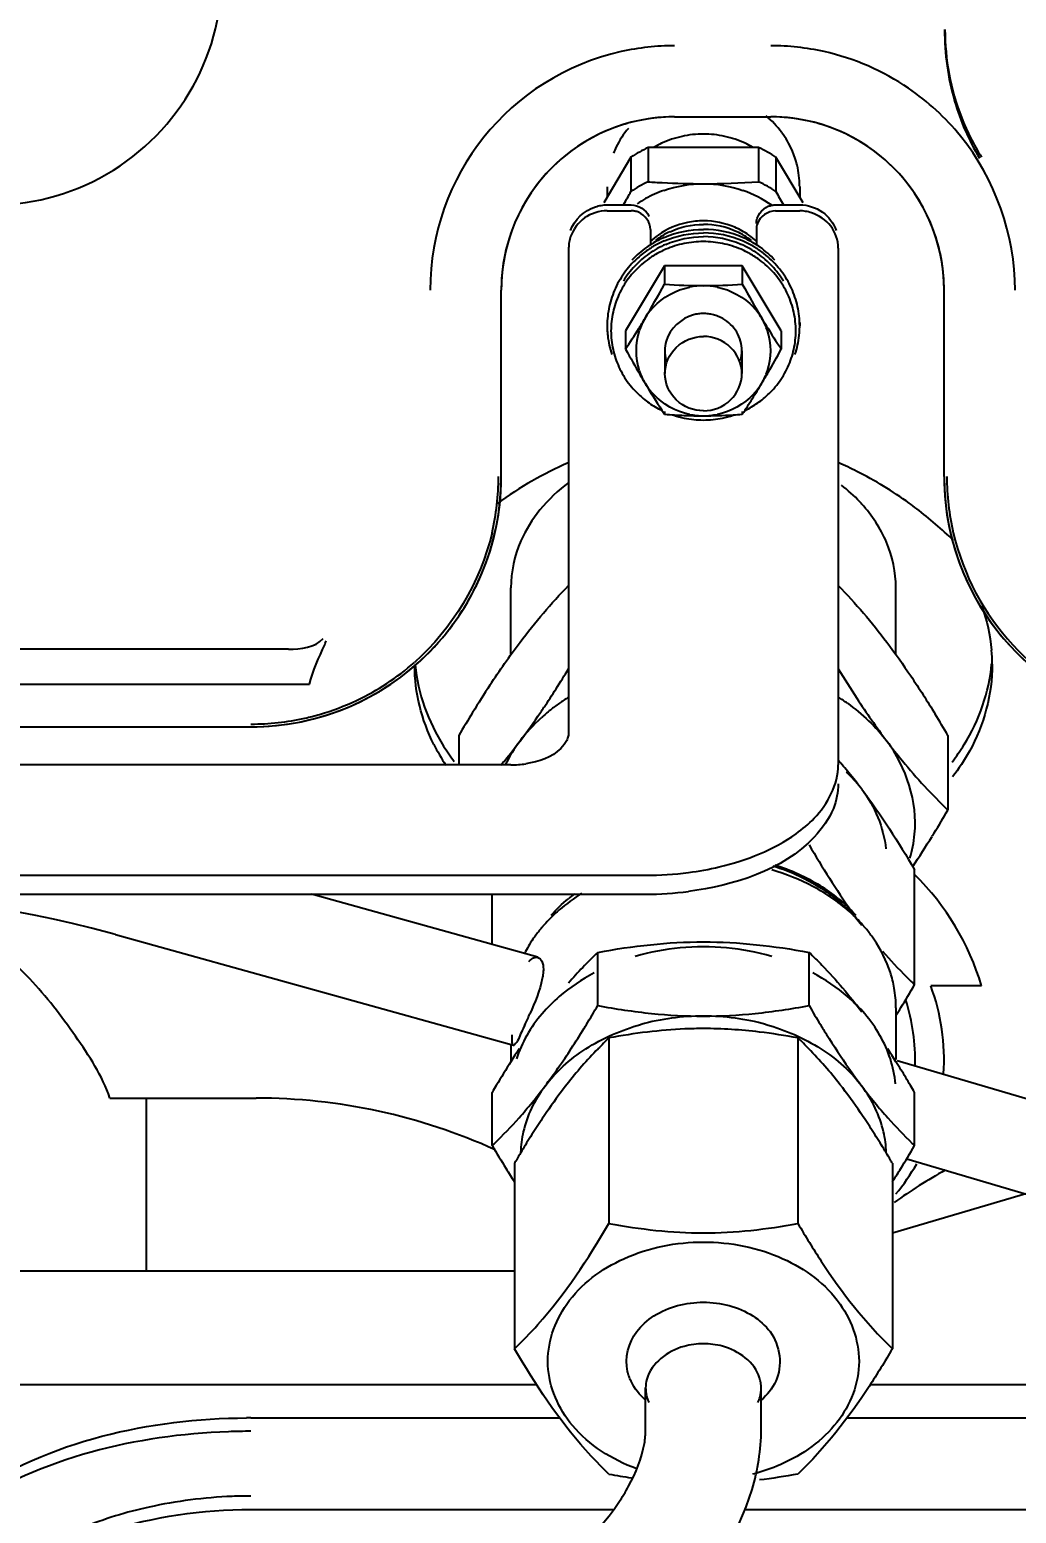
# Model space of a CAD drawing. Header units: millimetres. Extents: x 9130 to 9550, y -18883 to -17651.
# Drawn here: x 9355.334 to 9355.846, y -18045.862 to -18045.091 of the extents above; entities that cross this region are included whole.
import ezdxf

# ---------------------------------------------------------------- set-up
doc = ezdxf.new("R2010")
doc.units = ezdxf.units.MM
doc.layers.add('3884027_DKREDXF_CONTINUOUS_LINE', color=7, linetype='Continuous')
doc.styles.add('KOTE ZA MONNTAZU', font='simplex.shx', dxfattribs={"width": 0.7, "oblique": 8, "height": 3})
doc.dimstyles.new('KOTE ZA MONTAZU u cm', dxfattribs={"dimscale": 0, "dimtxt": 1.5, "dimasz": 1.5, "dimexe": 0.8, "dimexo": 0.1, "dimgap": 1, "dimtad": 1, "dimdec": 1, "dimlfac": 10, "dimzin": 12, "dimdsep": 46, "dimtxsty": 'KOTE ZA MONNTAZU', "dimcen": 1.5, "dimclrt": 1, "dimadec": 0, "dimazin": 0, "dimtfac": 1, "dimtdec": 1, "dimtmove": 0, "dimatfit": 3, "dimfxl": 1, "dimtolj": 2, "dimtzin": 0, "dimarcsym": 0})

# ---------------------------------------------------------------- blocks, each defined once
blk = doc.blocks.new('*D1102')
at = {"color": 0, "lineweight": -2, "transparency": 16777216}
for p, q in [((9345.4099, -18047.6265), (9345.4099, -18048.70739)), ((9359.4099, -18047.6265), (9359.4099, -18048.70739)), ((9346.0099, -18048.50739), (9358.8099, -18048.50739))]:
    blk.add_line(p, q, dxfattribs=at)
at = {"color": 0, "transparency": 16777216}
for points in [[(9346.0099, -18048.40739), (9346.0099, -18048.60739), (9345.4099, -18048.50739)], [(9358.8099, -18048.40739), (9358.8099, -18048.60739), (9359.4099, -18048.50739)]]:
    blk.add_solid(points, dxfattribs=at)
at = {"layer": 'Defpoints', "color": 0, "transparency": 16777216}
for p in [(9345.4099, -18047.5265), (9359.4099, -18047.5265), (9359.4099, -18048.50739)]:
    blk.add_point(p, dxfattribs=at)
at = {"color": 1, "transparency": 16777216, "insert": (9352.4099, -18047.70739), "char_height": 3, "width": 6.9231878, "attachment_point": 5, "style": 'KOTE ZA MONNTAZU'}
blk.add_mtext('\\A2;{\\H0.4x;140 cm}', dxfattribs=at)

msp = doc.modelspace()

# ---------------------------------------------------------------- linework, layer by layer
at = {"layer": '3884027_DKREDXF_CONTINUOUS_LINE', "color": 6, "linetype": 'Continuous'}
for p, q in [((9355.6689, -18045.1365), (9355.7189, -18045.1365)), ((9355.64628, -18045.15746), (9355.63211, -18045.18117)), ((9355.64628, -18045.15746), (9355.64628, -18045.17526)), ((9355.65523, -18045.15247), (9355.65523, -18045.17027)), ((9355.71258, -18045.15247), (9355.65523, -18045.15247)), ((9355.71258, -18045.15247), (9355.71258, -18045.17027)), ((9355.72152, -18045.15746), (9355.72152, -18045.17526)), ((9355.73569, -18045.18117), (9355.72152, -18045.15746)), ((9355.6339, -18045.17285), (9355.6339, -18045.17817)), ((9355.7339, -18045.17267), (9355.7339, -18045.17817)), ((9355.6339, -18045.18224), (9355.6464, -18045.18224)), ((9355.7214, -18045.18224), (9355.7339, -18045.18224)), ((9355.6339, -18045.18534), (9355.6464, -18045.18534)), ((9355.7214, -18045.18534), (9355.7339, -18045.18534)), ((9355.6139, -18045.20466), (9355.6139, -18045.45612)), ((9355.7539, -18045.20466), (9355.7539, -18045.47333)), ((9355.66369, -18045.21389), (9355.66369, -18045.22344)), ((9355.70411, -18045.21389), (9355.70411, -18045.22344)), ((9355.5789, -18045.3235), (9355.5789, -18045.2265)), ((9355.8089, -18045.3235), (9355.8089, -18045.2265)), ((9355.6339, -18045.2433), (9355.6339, -18045.24511)), ((9355.7339, -18045.2433), (9355.7339, -18045.24511)), ((9355.64349, -18045.2477), (9355.64349, -18045.25724)), ((9355.72432, -18045.2477), (9355.72432, -18045.25724)), ((9355.6639, -18045.25805), (9355.6639, -18045.26996)), ((9355.7039, -18045.25805), (9355.7039, -18045.26996)), ((9355.66369, -18045.28967), (9355.66369, -18045.29105)), ((9355.70411, -18045.28967), (9355.70411, -18045.29105)), ((9355.5839, -18045.41606), (9355.5839, -18045.38127)), ((9355.7839, -18045.41601), (9355.7839, -18045.38127)), ((9354.9989, -18045.4535), (9355.4489, -18045.4535)), ((9355.55688, -18045.45797), (9355.55688, -18045.47333)), ((9355.81092, -18045.45797), (9355.81092, -18045.49676)), ((9355.5839, -18045.47333), (9354.8439, -18045.47333)), ((9355.7936, -18045.58761), (9355.7936, -18045.52782)), ((9353.8339, -18045.53069), (9355.6539, -18045.53069)), ((9353.8339, -18045.54052), (9355.6539, -18045.54052)), ((9355.59797, -18045.57333), (9355.48029, -18045.54052)), ((9355.5742, -18045.5667), (9355.5742, -18045.54052)), ((9355.58519, -18045.61918), (9355.37852, -18045.56156)), ((9355.62905, -18045.5984), (9355.62905, -18045.57074)), ((9355.73875, -18045.5984), (9355.73875, -18045.57074)), ((9355.82833, -18045.58812), (9355.80199, -18045.58812)), ((9355.7839, -18045.5995), (9355.7839, -18045.62635)), ((9355.5839, -18045.61918), (9355.5839, -18045.62765)), ((9355.63483, -18045.61525), (9355.63483, -18045.71167)), ((9355.73298, -18045.61525), (9355.73298, -18045.71167)), ((9355.78447, -18045.6269), (9355.88323, -18045.65609)), ((9355.5742, -18045.67118), (9355.5742, -18045.64352)), ((9355.7936, -18045.67118), (9355.7936, -18045.64352)), ((9355.37568, -18045.6465), (9355.45157, -18045.6465)), ((9355.39464, -18045.7365), (9355.39464, -18045.6465)), ((9355.58575, -18045.68036), (9355.58575, -18045.77678)), ((9355.78205, -18045.68036), (9355.78205, -18045.77678)), ((9355.78948, -18045.67801), (9355.86974, -18045.70174)), ((9355.8513, -18045.69628), (9355.78205, -18045.71668)), ((9355.58575, -18045.7365), (9354.84205, -18045.7365)), ((9355.3039, -18045.79534), (9355.59718, -18045.79534)), ((9355.6539, -18045.81877), (9355.6539, -18045.79716)), ((9355.7139, -18045.81877), (9355.7139, -18045.79716)), ((9355.77062, -18045.79534), (9355.95139, -18045.79534)), ((9355.4489, -18045.8127), (9355.60919, -18045.8127)), ((9355.75861, -18045.8127), (9355.95101, -18045.8127)), ((9355.4489, -18045.8603), (9355.63683, -18045.8603)), ((9355.70526, -18045.8603), (9355.9451, -18045.8603))]:
    msp.add_line(p, q, dxfattribs=at)
at = {"layer": '3884027_DKREDXF_CONTINUOUS_LINE', "color": 7, "linetype": 'Continuous'}
for p, q in [((9355.6564, -18045.195), (9355.6564, -18045.20317)), ((9355.7114, -18045.195), (9355.7114, -18045.20317)), ((9355.66369, -18045.21389), (9355.64349, -18045.2477)), ((9355.70411, -18045.21389), (9355.66369, -18045.21389)), ((9355.72432, -18045.2477), (9355.70411, -18045.21389)), ((9355.46843, -18045.41314), (9354.97948, -18045.41314)), ((9354.96871, -18045.43132), (9355.47922, -18045.43132))]:
    msp.add_line(p, q, dxfattribs=at)
at = {"layer": '3884027_DKREDXF_CONTINUOUS_LINE', "color": 6, "linetype": 'Continuous'}
for centre, radius, start, end in [((9355.3139, -18045.06238), 0.12, 238.03428, 1.96572), ((9355.93923, -18045.09199), 0.13005, 179.64286, 196.19699), ((9355.6689, -18045.22643), 0.1269, 102.62136, 180.03263), ((9355.66897, -18045.22694), 0.12741, 90.0311, 102.60193), ((9355.71883, -18045.22694), 0.12741, 77.39956, 89.96907), ((9355.71845, -18045.22693), 0.12756, 39.11416, 55.63871), ((9355.93622, -18045.09285), 0.12692, 196.20504, 210.83718), ((9355.68542, -18045.17349), 0.04866, 36.50734, 50.34484), ((9355.6689, -18045.2265), 0.09, 90, 180), ((9355.7189, -18045.2265), 0.09, 0, 90), ((9355.93473, -18045.09101), 0.12541, 201.33863, 211.97869), ((9355.68356, -18045.19612), 0.05062, 114.94968, 119.87677), ((9355.68382, -18045.19674), 0.05129, 102.43157, 114.91813), ((9355.68392, -18045.1973), 0.05186, 90.01647, 102.40606), ((9355.68389, -18045.1973), 0.05186, 77.59394, 89.98353), ((9355.68399, -18045.19674), 0.05129, 65.08187, 77.56843), ((9355.68424, -18045.19612), 0.05062, 60.12323, 65.05032), ((9355.68553, -18045.17342), 0.04853, 23.77308, 36.51411), ((9355.67988, -18045.17222), 0.04587, 154.00585, 158.45281), ((9355.68339, -18045.2135), 0.06721, 114.77584, 123.51901), ((9355.68441, -18045.2135), 0.06721, 56.48099, 65.22416), ((9355.68726, -18045.17264), 0.04663, 13.64661, 23.75567), ((9355.68716, -18045.17256), 0.04671, 0.08272, 13.52354), ((9355.68339, -18045.23129), 0.06721, 114.77584, 123.51901), ((9355.68365, -18045.23239), 0.06111, 109.37714, 119.13466), ((9355.68831, -18044.65806), 0.51328, 266.30421, 267.12328), ((9355.68423, -18044.74442), 0.42682, 267.0889, 269.95608), ((9355.68418, -18045.23229), 0.06101, 54.72602, 70.61273), ((9355.68434, -18045.23144), 0.06737, 60.85251, 65.21874), ((9355.68457, -18045.23104), 0.06691, 56.47138, 60.85765), ((9354.68672, -18044.64285), 1.09736, 330.58486, 330.97652), ((9355.68328, -18045.23169), 0.06033, 119.15429, 124.05482), ((9356.67572, -18044.64584), 1.09123, 209.02272, 209.44279), ((9355.68357, -18045.2328), 0.04037, 114.94622, 127.56354), ((9355.68423, -18045.2328), 0.04037, 52.43646, 65.05378), ((9355.63288, -18045.20506), 0.01902, 160.57837, 169.5217), ((9355.68299, -18045.24481), 0.04958, 125.05466, 136.97384), ((9355.68329, -18045.24524), 0.0501, 121.27607, 125.05561), ((9355.68323, -18045.24696), 0.04999, 122.58882, 125.05775), ((9355.68342, -18045.24726), 0.05034, 120.27202, 122.58929), ((9355.6836, -18045.24577), 0.05072, 113.27325, 121.26956), ((9355.6836, -18045.24758), 0.05071, 113.27167, 120.26862), ((9355.6836, -18045.25004), 0.04866, 113.27043, 121.22786), ((9355.68383, -18045.25063), 0.04929, 101.60114, 113.24761), ((9355.68391, -18045.25111), 0.04977, 90.01339, 101.58055), ((9355.68389, -18045.25111), 0.04977, 78.41945, 89.98661), ((9355.68397, -18045.25063), 0.04929, 66.75239, 78.39886), ((9355.6842, -18045.25004), 0.04866, 58.77214, 66.72957), ((9355.6842, -18045.24577), 0.05072, 58.73044, 66.72675), ((9355.6842, -18045.24758), 0.05071, 59.73138, 66.72833), ((9355.68438, -18045.24726), 0.05034, 57.41071, 59.72798), ((9355.68452, -18045.24524), 0.0501, 54.94439, 58.72393), ((9355.68457, -18045.24696), 0.04999, 54.94225, 57.41118), ((9355.68481, -18045.24481), 0.04958, 43.02616, 54.94534), ((9355.68225, -18045.24589), 0.04854, 137.00678, 149.09429), ((9355.68299, -18045.24662), 0.04958, 125.05466, 136.97384), ((9355.68302, -18045.24915), 0.04759, 125.05466, 136.97384), ((9355.68331, -18045.24956), 0.0481, 121.23127, 125.05552), ((9355.68449, -18045.24956), 0.0481, 54.94448, 58.76873), ((9355.68478, -18045.24915), 0.04759, 43.02616, 54.94534), ((9355.68481, -18045.24662), 0.04958, 43.02616, 54.94534), ((9355.68555, -18045.24589), 0.04854, 30.90571, 42.99322), ((9355.68148, -18045.2454), 0.04763, 149.13312, 161.37365), ((9355.68231, -18045.24845), 0.0466, 137.00678, 149.09429), ((9355.68549, -18045.24845), 0.0466, 30.90571, 42.99322), ((9355.68632, -18045.2454), 0.04763, 18.62635, 30.86688), ((9355.68158, -18045.24798), 0.04573, 149.13312, 161.37365), ((9355.68391, -18045.26054), 0.03629, 90.01359, 101.58444), ((9355.68389, -18045.26054), 0.03629, 78.41556, 89.98641), ((9355.68622, -18045.24798), 0.04573, 18.62635, 30.86688), ((9355.68092, -18045.24517), 0.04702, 161.41665, 173.76253), ((9355.68104, -18045.24776), 0.04514, 161.41665, 173.76253), ((9355.68276, -18045.25861), 0.03399, 137.01306, 149.09151), ((9355.68505, -18045.25861), 0.03399, 30.90849, 42.98694), ((9355.68676, -18045.24776), 0.04514, 6.23747, 18.58335), ((9355.68688, -18045.24517), 0.04702, 6.23747, 18.58335), ((9355.68058, -18045.24511), 0.04668, 173.79277, 180.0017), ((9355.68071, -18045.2477), 0.04481, 173.79277, 186.20723), ((9355.28898, -18045.02318), 0.4248, 328.27186, 329.12867), ((9355.68223, -18045.25826), 0.03336, 149.13634, 161.36916), ((9356.07941, -18045.02285), 0.42547, 210.86871, 211.51216), ((9355.68558, -18045.25826), 0.03336, 18.63084, 30.86366), ((9355.68709, -18045.2477), 0.04481, 353.79277, 6.20723), ((9355.68722, -18045.24511), 0.04668, 359.9983, 6.20723), ((9355.68062, -18045.24511), 0.04672, 179.99974, 183.3025), ((9355.68052, -18045.24512), 0.04662, 183.30223, 186.20924), ((9355.68092, -18045.24505), 0.04702, 186.23747, 198.58335), ((9355.25354, -18045.00103), 0.46658, 326.69261, 328.24626), ((9356.10977, -18045.00391), 0.46125, 211.54747, 213.31465), ((9355.68688, -18045.24505), 0.04702, 341.41665, 353.76253), ((9355.68729, -18045.24512), 0.04662, 353.79076, 356.69777), ((9355.68718, -18045.24511), 0.04672, 356.6975, 0.00026), ((9355.68104, -18045.24764), 0.04514, 186.23747, 198.58335), ((9356.1661, -18044.97126), 0.59574, 208.68814, 210.18125), ((9355.18655, -18044.96279), 0.61311, 329.99986, 331.29698), ((9355.68676, -18045.24764), 0.04514, 341.41665, 353.76253), ((9355.68158, -18045.24742), 0.04573, 198.62635, 210.86688), ((9355.68622, -18045.24742), 0.04573, 329.13312, 341.37365), ((9355.68231, -18045.24695), 0.0466, 210.90571, 222.99322), ((9355.68223, -18045.25784), 0.03336, 198.63084, 210.86366), ((9356.03988, -18045.04413), 0.45, 210.24058, 210.86042), ((9356.03269, -18045.04813), 0.44177, 210.89347, 213.02941), ((9355.6824, -18045.25773), 0.03357, 210.8725, 214.62396), ((9355.68505, -18045.25749), 0.03399, 317.01306, 329.09151), ((9355.34901, -18045.05666), 0.42547, 328.48784, 329.13129), ((9355.68558, -18045.25784), 0.03336, 329.13634, 341.36916), ((9355.3212, -18045.04018), 0.4578, 329.14657, 329.96169), ((9355.68549, -18045.24695), 0.0466, 317.00678, 329.09429), ((9355.68283, -18045.24646), 0.04731, 223.00147, 230.36395), ((9355.68312, -18045.24612), 0.04776, 230.3554, 234.94125), ((9355.68282, -18045.25744), 0.03407, 214.62862, 222.98263), ((9355.33634, -18045.04881), 0.44037, 327.25354, 328.47934), ((9355.68468, -18045.24612), 0.04776, 305.05875, 309.6446), ((9355.68498, -18045.24646), 0.04731, 309.63605, 316.99853), ((9355.6835, -18045.24554), 0.04845, 234.96194, 243.93274), ((9356.10546, -18045.00107), 0.52844, 213.00601, 213.28093), ((9355.26395, -18045.00213), 0.52651, 326.71953, 326.99773), ((9355.29521, -18045.02245), 0.48923, 326.99833, 327.26167), ((9355.6843, -18045.24554), 0.04844, 296.07776, 305.0381), ((9355.68844, -18044.96098), 0.33099, 265.71232, 266.62074), ((9355.68383, -18045.24475), 0.04931, 251.89512, 258.40277), ((9355.68538, -18045.01272), 0.27917, 266.62239, 267.66215), ((9355.68391, -18045.24429), 0.04977, 258.41945, 269.98661), ((9355.68401, -18045.04751), 0.24435, 267.64894, 269.97362), ((9355.68391, -18045.25557), 0.03629, 258.41556, 269.98641), ((9355.68389, -18045.25557), 0.03629, 270.01359, 281.58444), ((9355.68355, -18045.03542), 0.25644, 270.07754, 273.51493), ((9355.68389, -18045.24429), 0.04977, 270.01339, 281.58055), ((9355.68397, -18045.24475), 0.04931, 281.59721, 288.17058), ((9355.67926, -18044.95966), 0.33232, 273.45269, 274.28779), ((9355.67831, -18045.49), 0.18951, 63.27292, 66.40735), ((9355.67409, -18045.49834), 0.19886, 54.07699, 63.26713), ((9355.4489, -18045.3235), 0.13, 270, 0), ((9355.44844, -18045.32348), 0.12901, 346.94211, 359.98915), ((9355.9389, -18045.3235), 0.13, 180, 270), ((9355.93936, -18045.32348), 0.12901, 180.01074, 193.05668), ((9355.70728, -18045.39076), 0.07925, 41.96535, 43.16993), ((9355.67196, -18045.50132), 0.20252, 52.70467, 54.08407), ((9355.66459, -18045.51067), 0.21443, 45.91795, 52.65249), ((9355.9389, -18045.32356), 0.12854, 193.07028, 252.49566), ((9355.74637, -18045.4214), 0.08753, 0.31315, 5.07118), ((9355.44856, -18045.32306), 0.12913, 295.30321, 311.33574), ((9355.08185, -18045.0985), 0.62337, 327.46197, 328.59527), ((9356.25882, -18045.11537), 0.59142, 211.37748, 213.13527), ((9356.0631, -18045.75178), 0.58526, 146.85894, 148.51228), ((9355.17941, -18045.16074), 0.50765, 326.16848, 327.46222), ((9355.44887, -18045.32342), 0.12867, 286.11339, 295.24709), ((9355.22752, -18045.19281), 0.44983, 325.73355, 326.14914), ((9355.66519, -18045.52076), 0.09726, 128.63557, 132.31433), ((9355.6682, -18045.52452), 0.10207, 125.39331, 128.63945), ((9355.67088, -18045.52829), 0.1067, 122.39349, 125.39365), ((9355.69692, -18045.52829), 0.1067, 54.60635, 57.60651), ((9355.44882, -18045.32307), 0.12903, 270.0337, 282.57555), ((9355.44891, -18045.32355), 0.12854, 282.58548, 286.11311), ((9356.21976, -18045.84804), 0.76913, 148.49295, 149.52558), ((9355.28272, -18045.23087), 0.38278, 323.0541, 325.79009), ((9355.14185, -18045.85173), 0.77633, 30.47765, 31.4279), ((9355.63616, -18045.4163), 0.10327, 206.65652, 213.58174), ((9355.64164, -18045.40477), 0.10977, 212.35309, 217.44606), ((9355.3344, -18045.26949), 0.31826, 320.74734, 323.01811), ((9355.72587, -18045.40463), 0.11008, 322.36627, 328.10349), ((9355.35122, -18045.28308), 0.29664, 320.08811, 320.72534), ((9355.58394, -18045.4221), 0.05122, 269.95931, 278.67742), ((9355.56421, -18045.63702), 0.25218, 39.26792, 41.2212), ((9355.70321, -18045.53421), 0.07934, 44.85446, 46.15205), ((9355.54661, -18045.65132), 0.27486, 36.98189, 39.25266), ((9355.70642, -18045.53113), 0.0749, 37.07829, 44.91733), ((9355.14804, -18045.1067), 0.76913, 328.49295, 329.52558), ((9355.72756, -18045.50285), 0.06635, 343.37984, 354.35681), ((9355.33021, -18045.21913), 0.55505, 326.41236, 328.34252), ((9355.23388, -18045.15902), 0.6686, 328.29098, 328.47201), ((9355.65398, -18045.35899), 0.1717, 269.9745, 277.41364), ((9355.6989, -18045.6265), 0.135, 16.51757, 45.36879), ((9355.65398, -18045.36882), 0.1717, 269.9745, 277.41364), ((9355.66262, -18045.61097), 0.08214, 132.84059, 139.12716), ((9355.66558, -18045.61408), 0.08644, 130.84716, 132.87633), ((9355.70518, -18045.61097), 0.08214, 40.87284, 47.15941), ((9355.6584, -18045.60727), 0.07652, 139.15067, 143.52372), ((9355.70941, -18045.60727), 0.07652, 36.47637, 40.84933), ((9355.22348, -18046.11762), 0.57728, 74.4207, 74.68852), ((9355.65292, -18045.6034), 0.06981, 145.53976, 152.66387), ((9355.6558, -18045.60532), 0.07328, 143.54075, 145.57385), ((9355.6839, -18045.69832), 0.13043, 84.6974, 95.3026), ((9355.712, -18045.60532), 0.07328, 34.42615, 36.45935), ((9355.80008, -18045.74984), 0.24764, 133.67959, 138.79825), ((9355.68339, -18045.69376), 0.12585, 95.26161, 106.123), ((9355.68441, -18045.69376), 0.12585, 73.877, 84.73839), ((9355.96299, -18045.41005), 0.2454, 220.69702, 224.97437), ((9355.72289, -18045.59986), 0.06104, 9.93591, 17.83974), ((9355.96864, -18045.4044), 0.25339, 224.97594, 225.99456), ((9355.72473, -18045.59953), 0.05917, 0.03671, 9.92963), ((9355.23223, -18045.25738), 0.6513, 328.31942, 329.53307), ((9355.97285, -18045.40006), 0.25944, 225.99209, 226.29756), ((9355.6989, -18045.6265), 0.11, 356.13361, 20.42159), ((9355.05347, -18045.25968), 0.66785, 328.53982, 329.52373), ((9356.31433, -18045.25968), 0.66785, 210.47627, 211.46018), ((9355.6939, -18045.6265), 0.1, 358.1961, 17.96269), ((9355.30897, -18045.47697), 0.31133, 335.00486, 336.17649), ((9355.68324, -18045.72271), 0.1188, 97.65831, 105.53902), ((9355.68421, -18045.33621), 0.26765, 264.15833, 269.93457), ((9355.68389, -18045.72727), 0.12342, 89.99353, 97.67439), ((9355.68359, -18045.3362), 0.26766, 270.06547, 275.84275), ((9355.68391, -18045.72727), 0.12342, 82.32561, 90.00647), ((9355.68456, -18045.72271), 0.1188, 74.46098, 82.34169), ((9355.32738, -18045.31583), 0.53963, 327.78006, 328.29457), ((9355.12807, -18045.3051), 0.58051, 328.29347, 328.52106), ((9355.68503, -18045.8614), 0.25106, 92.47093, 96.91313), ((9355.68392, -18045.84115), 0.23079, 90.00472, 92.41289), ((9356.22125, -18045.31648), 0.55881, 211.4736, 212.0922), ((9355.98455, -18045.88001), 0.47354, 146.83202, 147.78874), ((9355.79053, -18045.77785), 0.22514, 135.78959, 142.0615), ((9355.79088, -18045.77859), 0.22591, 133.69312, 135.71827), ((9355.57692, -18045.77859), 0.22591, 44.28155, 46.30688), ((9355.57727, -18045.77785), 0.22514, 37.93795, 44.21021), ((9355.38324, -18045.88002), 0.47356, 32.21128, 33.16737), ((9356.08587, -18045.94358), 0.59316, 147.81015, 149.20529), ((9355.72328, -18045.64475), 0.06064, 5.34843, 17.85441), ((9355.32728, -18045.91537), 0.53975, 31.70324, 32.2199), ((9355.34645, -18045.44814), 0.31941, 323.02634, 325.08169), ((9356.02134, -18045.44814), 0.3194, 214.91894, 216.97368), ((9355.25502, -18045.95987), 0.62461, 30.81455, 31.69298), ((9356.19657, -18046.01003), 0.72227, 149.17351, 149.50657), ((9355.38206, -18045.4749), 0.27486, 320.7474, 323.01811), ((9355.98574, -18045.4749), 0.27486, 216.98188, 219.25334), ((9355.17123, -18046.01003), 0.72227, 30.49343, 30.82649), ((9355.45157, -18045.9465), 0.3, 65.55145, 90), ((9355.4006, -18045.48998), 0.25096, 318.36216, 320.73561), ((9355.96719, -18045.48999), 0.25095, 219.26515, 221.63877), ((9355.40378, -18045.49264), 0.24682, 314.05631, 318.3326), ((9355.90978, -18045.8639), 0.37225, 145.70202, 147.19827), ((9355.45801, -18045.8639), 0.37226, 32.80154, 34.29766), ((9355.96402, -18045.49264), 0.24682, 221.66833, 225.94369), ((9355.6455, -18045.6767), 0.0566, 167.02493, 178.03607), ((9355.98696, -18045.91365), 0.46408, 147.19695, 148.46291), ((9355.38083, -18045.91366), 0.46409, 31.53699, 32.80286), ((9355.7223, -18045.6767), 0.0566, 1.96394, 12.97507), ((9355.39509, -18045.48376), 0.25925, 313.70228, 314.07259), ((9356.1357, -18045.34086), 0.65145, 210.46702, 211.67852), ((9356.08526, -18045.97409), 0.57947, 148.45385, 149.35174), ((9355.28254, -18045.97409), 0.57947, 30.64827, 31.54605), ((9355.23315, -18045.34149), 0.65023, 328.30465, 329.53375), ((9355.97271, -18045.48376), 0.25925, 225.92741, 226.29772), ((9356.02434, -18045.40941), 0.52068, 211.69457, 212.61017), ((9356.15468, -18046.01542), 0.66026, 149.33671, 149.50475), ((9355.21312, -18046.01542), 0.66026, 30.49525, 30.66329), ((9355.6989, -18045.6265), 0.11, 320.60573, 330.52982), ((9355.32273, -18045.3965), 0.54511, 327.90369, 328.27718), ((9355.35934, -18045.41949), 0.50187, 327.38109, 327.90548), ((9355.95648, -18045.94548), 0.3, 119.34795, 125.31739), ((9355.4489, -18046.11655), 0.30386, 90.00008, 90.42833), ((9355.4489, -18046.13615), 0.31648, 89.99979, 92.11517), ((9355.69652, -18045.51042), 0.33717, 259.45705, 261.47376), ((9355.44846, -18046.09619), 0.24285, 92.19946, 102.47812), ((9355.4489, -18046.10245), 0.24913, 89.99966, 92.24616)]:
    msp.add_arc(centre, radius, start, end, dxfattribs=at)
at = {"layer": '3884027_DKREDXF_CONTINUOUS_LINE', "color": 7, "linetype": 'Continuous'}
for centre, radius, start, end in [((9355.68321, -18045.23046), 0.03973, 125.05564, 132.7072), ((9355.68391, -18045.23203), 0.04148, 90.01339, 101.58055), ((9355.68417, -18045.23109), 0.04049, 54.97511, 66.73004), ((9355.68459, -18045.23046), 0.03973, 47.2928, 54.94436), ((9355.68357, -18045.24739), 0.04859, 113.26996, 125.02489), ((9355.68423, -18045.24739), 0.04859, 54.97511, 66.73004), ((9355.68302, -18045.24656), 0.04759, 125.05466, 136.97384), ((9355.68478, -18045.24656), 0.04759, 43.02616, 54.94534), ((9355.68231, -18045.24586), 0.0466, 137.00678, 149.09429), ((9355.68549, -18045.24586), 0.0466, 30.90571, 42.99322), ((9355.68261, -18045.25808), 0.01871, 164.43336, 179.9288), ((9355.68261, -18045.25803), 0.01871, 180.0712, 195.56664), ((9355.68519, -18045.25803), 0.01871, 344.43336, 359.9288), ((9355.69644, -18045.6133), 0.09099, 50.71594, 58.13654), ((9355.66942, -18045.61077), 0.08781, 126.73693, 129.34462), ((9355.67173, -18045.79717), 0.01783, 165.06811, 179.95467), ((9355.69607, -18045.79714), 0.01783, 345.06811, 359.95467), ((9355.67292, -18045.79681), 0.01906, 197.13631, 204.36019), ((9355.69506, -18045.79688), 0.01888, 335.56274, 345.09545)]:
    msp.add_arc(centre, radius, start, end, dxfattribs=at)
at = {"layer": '3884027_DKREDXF_CONTINUOUS_LINE', "color": 6, "linetype": 'Continuous'}
for centre, major_axis, ratio, start_param, end_param in [((9355.6689, -18045.2265), (-0.09, 0), 1, -1.271374, -0.887459), ((9355.6689, -18045.2265), (0, -0.09), 1, -2.885567, -2.842171), ((9355.6689, -18045.2265), (-0.09, 0), 1, -1.570796, -1.31477), ((9355.7189, -18045.2265), (0, -0.09), 1, -3.397619, -3.141593), ((9355.7189, -18045.2265), (-0.09, 0), 1, -1.870212, -1.826822), ((9355.7189, -18045.2265), (0, -0.09), 1, -3.824908, -3.441009), ((9355.6689, -18045.2265), (0, -0.09), 1, -2.458255, -2.36567), ((9355.7189, -18045.2265), (-0.09, 0), 1, -2.808907, -2.254112), ((9355.6689, -18045.2265), (-0.09, 0), 1, -0.794873, -0.267694), ((9355.7189, -18045.2265), (0, -0.09), 1, 1.570796, 1.903481), ((9355.6689, -18045.2265), (0, -0.09), 1, -1.838491, -1.570796), ((9355.6839, -18045.55139), (0, -0.24981), 0.830023, -2.795945, -2.599452), ((9355.4489, -18045.3235), (0, -0.13), 1, 1.121301, 1.570796), ((9355.9389, -18045.3235), (-0.13, 0), 1, 0, 0.208007), ((9355.9389, -18045.3235), (0, -0.13), 1, -1.362789, -1.328546), ((9355.9389, -18045.3235), (-0.13, 0), 1, 0.24225, 0.439927), ((9355.4489, -18045.3235), (-0.13, 0), 1, 2.486384, 2.692097), ((9355.9389, -18045.3235), (0, -0.13), 1, -1.130869, -0.425157), ((9355.4489, -18045.3235), (0, -0.13), 1, 0.872583, 0.915588), ((9355.4489, -18045.3235), (-0.13, 0), 1, 2.032379, 2.44338), ((9355.4489, -18045.3235), (0, -0.13), 1, 0.239215, 0.461583), ((9355.4489, -18045.3235), (0, -0.13), 1, 0, 0.195236), ((9355.4489, -18045.3235), (-0.13, 0), 1, 1.766032, 1.810011)]:
    msp.add_ellipse(centre, major_axis=major_axis, ratio=ratio, start_param=start_param, end_param=end_param, dxfattribs=at)
for points in [[(9355.80936, -18045.09113), (9355.80936, -18045.10657), (9355.8123, -18045.12227), (9355.81792, -18045.13665)], [(9355.79045, -18045.12162), (9355.77729, -18045.11265), (9355.76217, -18045.10608), (9355.74663, -18045.1026)], [(9355.64492, -18045.14248), (9355.64246, -18045.14542), (9355.64033, -18045.14867), (9355.63866, -18045.15211)], [(9355.8458, -18045.22651), (9355.84582, -18045.19819), (9355.83527, -18045.16843), (9355.81742, -18045.14645)], [(9355.66337, -18045.17474), (9355.66992, -18045.17243), (9355.67696, -18045.17124), (9355.6839, -18045.17124)], [(9355.6839, -18045.17124), (9355.69346, -18045.17124), (9355.70303, -18045.17088), (9355.71258, -18045.17027)], [(9355.6839, -18045.17124), (9355.69084, -18045.17124), (9355.69788, -18045.17243), (9355.70443, -18045.17474)], [(9355.6464, -18045.18224), (9355.65006, -18045.18224), (9355.65418, -18045.18484), (9355.65562, -18045.18821)], [(9355.7339, -18045.18224), (9355.73802, -18045.18224), (9355.74235, -18045.18354), (9355.74569, -18045.18595)], [(9355.61487, -18045.1956), (9355.61674, -18045.18995), (9355.62211, -18045.18511), (9355.62777, -18045.18325)], [(9355.62211, -18045.18906), (9355.61886, -18045.1914), (9355.61628, -18045.19495), (9355.61495, -18045.19874)], [(9355.6339, -18045.18534), (9355.62978, -18045.18534), (9355.62545, -18045.18665), (9355.62211, -18045.18906)], [(9355.6564, -18045.195), (9355.6564, -18045.19139), (9355.65358, -18045.18744), (9355.65022, -18045.18609)], [(9355.7114, -18045.1919), (9355.7114, -18045.18828), (9355.71422, -18045.18433), (9355.71758, -18045.18299)], [(9355.7214, -18045.18534), (9355.71754, -18045.18534), (9355.71317, -18045.18834), (9355.71192, -18045.19199)], [(9355.75006, -18045.19328), (9355.74758, -18045.19006), (9355.74389, -18045.18762), (9355.74004, -18045.18636)], [(9355.74569, -18045.18595), (9355.74895, -18045.1883), (9355.75152, -18045.19184), (9355.75285, -18045.19563)], [(9355.66356, -18045.19918), (9355.66992, -18045.19644), (9355.67698, -18045.195), (9355.6839, -18045.195)], [(9355.66356, -18045.20099), (9355.66992, -18045.19826), (9355.67698, -18045.19682), (9355.6839, -18045.19682)], [(9355.66655, -18045.19619), (9355.67192, -18045.1937), (9355.67798, -18045.19237), (9355.6839, -18045.19237)], [(9355.70126, -18045.19619), (9355.69588, -18045.1937), (9355.68982, -18045.19237), (9355.6839, -18045.19237)], [(9355.70424, -18045.19918), (9355.69788, -18045.19644), (9355.69082, -18045.195), (9355.6839, -18045.195)], [(9355.70424, -18045.20099), (9355.69788, -18045.19826), (9355.69082, -18045.19682), (9355.6839, -18045.19682)], [(9355.7539, -18045.20466), (9355.7539, -18045.20066), (9355.75251, -18045.19645), (9355.75006, -18045.19328)], [(9355.65359, -18045.24115), (9355.65708, -18045.23531), (9355.66042, -18045.22939), (9355.66369, -18045.22344)], [(9355.65789, -18045.23543), (9355.66276, -18045.2302), (9355.66962, -18045.22642), (9355.67662, -18045.22498)], [(9355.66369, -18045.22344), (9355.67042, -18045.22394), (9355.67716, -18045.22424), (9355.6839, -18045.22424)], [(9355.6839, -18045.22424), (9355.69064, -18045.22424), (9355.69739, -18045.22394), (9355.70411, -18045.22344)], [(9355.69118, -18045.22498), (9355.69818, -18045.22642), (9355.70504, -18045.2302), (9355.70991, -18045.23543)], [(9355.70411, -18045.22344), (9355.70738, -18045.22939), (9355.71072, -18045.23531), (9355.71421, -18045.24115)], [(9355.65061, -18045.2476), (9355.64839, -18045.25421), (9355.64839, -18045.2619), (9355.65061, -18045.2685)], [(9355.71719, -18045.2685), (9355.71941, -18045.2619), (9355.71941, -18045.25421), (9355.71719, -18045.2476)], [(9355.67662, -18045.29112), (9355.66962, -18045.28968), (9355.66276, -18045.2859), (9355.65789, -18045.28067)], [(9355.70991, -18045.28067), (9355.70504, -18045.2859), (9355.69818, -18045.28968), (9355.69118, -18045.29112)], [(9355.61403, -18045.32647), (9355.60849, -18045.33061), (9355.60338, -18045.33542), (9355.59902, -18045.34078)], [(9355.76508, -18045.33654), (9355.76216, -18045.33342), (9355.75898, -18045.33053), (9355.75562, -18045.32789)], [(9355.59902, -18045.34078), (9355.59504, -18045.34568), (9355.59162, -18045.35113), (9355.58909, -18045.35691)], [(9355.77899, -18045.35759), (9355.77591, -18045.35035), (9355.77146, -18045.34361), (9355.76621, -18045.33776)], [(9355.57411, -18045.35263), (9355.56819, -18045.37812), (9355.55349, -18045.40273), (9355.53385, -18045.42002)], [(9355.58909, -18045.35691), (9355.58576, -18045.36452), (9355.58392, -18045.37297), (9355.58391, -18045.38127)], [(9355.78389, -18045.38127), (9355.7839, -18045.37321), (9355.78214, -18045.36501), (9355.77899, -18045.35759)], [(9355.58864, -18045.40952), (9355.59642, -18045.3992), (9355.60484, -18045.38932), (9355.6139, -18045.3801)], [(9355.75389, -18045.38009), (9355.76296, -18045.38931), (9355.77138, -18045.3992), (9355.77916, -18045.40952)], [(9355.82842, -18045.39068), (9355.8311, -18045.39806), (9355.83286, -18045.40584), (9355.83356, -18045.41366)], [(9355.57305, -18045.43182), (9355.57801, -18045.42423), (9355.58318, -18045.41676), (9355.58864, -18045.40952)], [(9355.77916, -18045.40952), (9355.78348, -18045.41526), (9355.78763, -18045.42113), (9355.79162, -18045.42709)], [(9355.54386, -18045.46263), (9355.53757, -18045.45007), (9355.53393, -18045.43572), (9355.53391, -18045.42167)], [(9355.53426, -18045.42132), (9355.53561, -18045.43615), (9355.54095, -18045.45094), (9355.54891, -18045.46352)], [(9355.81933, -18045.46279), (9355.82714, -18045.45023), (9355.83235, -18045.43551), (9355.83359, -18045.42078)], [(9355.8339, -18045.42092), (9355.83398, -18045.43655), (9355.82959, -18045.4526), (9355.82202, -18045.46626)], [(9355.79162, -18045.42709), (9355.796, -18045.43361), (9355.8002, -18045.44023), (9355.8043, -18045.44693)], [(9355.75872, -18045.44131), (9355.76642, -18045.44678), (9355.77348, -18045.4534), (9355.77916, -18045.46095)], [(9355.76357, -18045.43865), (9355.76854, -18045.44624), (9355.77371, -18045.4537), (9355.77916, -18045.46095)], [(9355.58864, -18045.46095), (9355.59193, -18045.45658), (9355.59567, -18045.45253), (9355.59971, -18045.44884)], [(9355.58864, -18045.46095), (9355.58572, -18045.46481), (9355.58314, -18045.46896), (9355.581, -18045.4733)], [(9355.79359, -18045.50938), (9355.79523, -18045.49261), (9355.7893, -18045.4744), (9355.77916, -18045.46095)], [(9355.82202, -18045.46626), (9355.81945, -18045.47089), (9355.81652, -18045.47534), (9355.8133, -18045.47954)], [(9355.7539, -18045.48316), (9355.7539, -18045.48749), (9355.753, -18045.49188), (9355.7514, -18045.49591)], [(9355.76617, -18045.48597), (9355.77621, -18045.49929), (9355.78513, -18045.51345), (9355.7936, -18045.52782)], [(9355.76617, -18045.48597), (9355.77287, -18045.49486), (9355.77755, -18045.50586), (9355.77864, -18045.51692)], [(9355.73875, -18045.51484), (9355.74564, -18045.52654), (9355.75283, -18045.53808), (9355.76068, -18045.54915)], [(9355.74071, -18045.53645), (9355.73393, -18045.53287), (9355.72673, -18045.53001), (9355.71936, -18045.52787)], [(9355.37592, -18045.56084), (9355.27174, -18045.53232), (9355.15606, -18045.53232), (9355.05188, -18045.56084)], [(9355.76103, -18045.55074), (9355.75496, -18045.54511), (9355.74803, -18045.54032), (9355.74071, -18045.53645)], [(9355.6207, -18045.54013), (9355.61661, -18045.54269), (9355.6127, -18045.54555), (9355.60905, -18045.5487)], [(9355.62905, -18045.57074), (9355.64712, -18045.56739), (9355.66553, -18045.56529), (9355.6839, -18045.56529)], [(9355.6839, -18045.56529), (9355.70227, -18045.56529), (9355.72068, -18045.56739), (9355.73875, -18045.57074)], [(9355.78099, -18045.58116), (9355.77903, -18045.57505), (9355.77608, -18045.56919), (9355.77245, -18045.5639)], [(9355.62709, -18045.58145), (9355.62067, -18045.58485), (9355.61455, -18045.58894), (9355.60905, -18045.59369)], [(9355.75875, -18045.59369), (9355.75325, -18045.58894), (9355.74713, -18045.58485), (9355.74071, -18045.58145)], [(9355.60021, -18045.58434), (9355.59896, -18045.59071), (9355.59639, -18045.59678), (9355.59377, -18045.60273)], [(9355.60905, -18045.59369), (9355.60585, -18045.59646), (9355.60285, -18045.59946), (9355.60011, -18045.60268)], [(9355.62905, -18045.5984), (9355.6383, -18045.60012), (9355.64761, -18045.60152), (9355.65696, -18045.60247)], [(9355.71084, -18045.60247), (9355.72019, -18045.60152), (9355.72951, -18045.60012), (9355.73875, -18045.5984)], [(9355.76769, -18045.60268), (9355.76495, -18045.59946), (9355.76195, -18045.59646), (9355.75875, -18045.59369)], [(9355.60011, -18045.60268), (9355.59714, -18045.60617), (9355.59447, -18045.60994), (9355.59221, -18045.61391)], [(9355.77559, -18045.61391), (9355.77333, -18045.60994), (9355.77066, -18045.60617), (9355.76769, -18045.60268)], [(9355.59221, -18045.61391), (9355.59001, -18045.61779), (9355.58817, -18045.62191), (9355.58681, -18045.62616)], [(9355.60835, -18045.63097), (9355.61309, -18045.62419), (9355.6176, -18045.61724), (9355.62194, -18045.6102)], [(9355.62284, -18045.62088), (9355.6316, -18045.61525), (9355.64138, -18045.61104), (9355.65141, -18045.60825)], [(9355.65481, -18045.61216), (9355.64812, -18045.61297), (9355.64145, -18045.61402), (9355.63483, -18045.61525)], [(9355.71297, -18045.61216), (9355.70333, -18045.611), (9355.69361, -18045.61037), (9355.6839, -18045.61037)], [(9355.73298, -18045.61525), (9355.72634, -18045.61402), (9355.71967, -18045.61297), (9355.71297, -18045.61216)], [(9355.71639, -18045.60825), (9355.72642, -18045.61104), (9355.7362, -18045.61525), (9355.74496, -18045.62088)], [(9355.74783, -18045.61337), (9355.75156, -18045.61932), (9355.75542, -18045.62521), (9355.75945, -18045.63097)], [(9355.78099, -18045.62616), (9355.77963, -18045.62191), (9355.77779, -18045.61779), (9355.77559, -18045.61391)], [(9355.61113, -18045.62985), (9355.61476, -18045.62654), (9355.6187, -18045.62354), (9355.62284, -18045.62088)], [(9355.74496, -18045.62088), (9355.7491, -18045.62354), (9355.75304, -18045.62654), (9355.75667, -18045.62985)], [(9355.60163, -18045.64024), (9355.60445, -18045.6365), (9355.60766, -18045.63302), (9355.61113, -18045.62985)], [(9355.75667, -18045.62985), (9355.76014, -18045.63302), (9355.76335, -18045.6365), (9355.76617, -18045.64024)], [(9355.60163, -18045.64024), (9355.59893, -18045.64383), (9355.59656, -18045.64769), (9355.59463, -18045.65174)], [(9355.61297, -18045.63943), (9355.60923, -18045.64421), (9355.60568, -18045.64913), (9355.60226, -18045.65414)], [(9355.76554, -18045.65414), (9355.76213, -18045.64913), (9355.75857, -18045.64421), (9355.75484, -18045.63944)], [(9355.77317, -18045.65174), (9355.77125, -18045.64769), (9355.76887, -18045.64383), (9355.76617, -18045.64024)], [(9355.59463, -18045.65174), (9355.59277, -18045.65565), (9355.59131, -18045.65978), (9355.59034, -18045.66399)], [(9355.77746, -18045.66399), (9355.77649, -18045.65978), (9355.77503, -18045.65565), (9355.77317, -18045.65174)], [(9355.63483, -18045.71167), (9355.65099, -18045.71466), (9355.66746, -18045.71655), (9355.6839, -18045.71655)], [(9355.6839, -18045.71655), (9355.70034, -18045.71655), (9355.71681, -18045.71466), (9355.73298, -18045.71167)], [(9355.63098, -18045.83001), (9355.62539, -18045.8263), (9355.62022, -18045.82182), (9355.61591, -18045.81669)], [(9355.65326, -18045.82596), (9355.65367, -18045.82359), (9355.6539, -18045.82117), (9355.6539, -18045.81877)], [(9355.70915, -18045.84989), (9355.71215, -18045.83983), (9355.7139, -18045.82926), (9355.7139, -18045.81877)], [(9355.64901, -18045.83906), (9355.64269, -18045.83674), (9355.63658, -18045.83373), (9355.63098, -18045.83001)], [(9355.73298, -18045.84189), (9355.72634, -18045.84312), (9355.71967, -18045.84418), (9355.71297, -18045.84498)], [(9355.39598, -18045.85907), (9355.38424, -18045.86168), (9355.37266, -18045.86521), (9355.36151, -18045.86972)], [(9355.37409, -18045.87161), (9355.39812, -18045.86398), (9355.42368, -18045.8603), (9355.4489, -18045.8603)]]:
    msp.add_open_spline(points, degree=3, dxfattribs=at)
for points, knots in [([(9355.62777, -18045.18325), (9355.62876, -18045.18293), (9355.63079, -18045.18242), (9355.63287, -18045.18224), (9355.6339, -18045.18224)], [0, 0, 0, 0, 0.504272, 1, 1, 1, 1]), ([(9355.71758, -18045.18299), (9355.71819, -18045.18275), (9355.71945, -18045.18237), (9355.72075, -18045.18224), (9355.7214, -18045.18224)], [0, 0, 0, 0, 0.503269, 1, 1, 1, 1]), ([(9355.65022, -18045.18609), (9355.64961, -18045.18585), (9355.64835, -18045.18548), (9355.64705, -18045.18534), (9355.6464, -18045.18534)], [0, 0, 0, 0, 0.503269, 1, 1, 1, 1]), ([(9355.74004, -18045.18636), (9355.73904, -18045.18603), (9355.73701, -18045.18553), (9355.73493, -18045.18534), (9355.7339, -18045.18534)], [0, 0, 0, 0, 0.504272, 1, 1, 1, 1]), ([(9355.71192, -18045.19199), (9355.71175, -18045.19248), (9355.71149, -18045.19347), (9355.7114, -18045.1945), (9355.7114, -18045.195)], [0, 0, 0, 0, 0.503927, 1, 1, 1, 1]), ([(9355.61419, -18045.2016), (9355.61409, -18045.20211), (9355.61395, -18045.20313), (9355.6139, -18045.20415), (9355.6139, -18045.20466)], [0, 0, 0, 0, 0.502743, 1, 1, 1, 1]), ([(9355.6639, -18045.26996), (9355.6639, -18045.265), (9355.66834, -18045.2546), (9355.67882, -18045.25064), (9355.6839, -18045.25064)], [0, 0, 0, 0, 0.493772, 1, 1, 1, 1]), ([(9355.7039, -18045.26996), (9355.7039, -18045.265), (9355.69946, -18045.2546), (9355.68898, -18045.25064), (9355.6839, -18045.25064)], [0, 0, 0, 0, 0.493772, 1, 1, 1, 1]), ([(9355.6839, -18045.28928), (9355.67882, -18045.28928), (9355.66834, -18045.28532), (9355.6639, -18045.27491), (9355.6639, -18045.26996)], [0, 0, 0, 0, 0.506228, 1, 1, 1, 1]), ([(9355.6839, -18045.28928), (9355.68898, -18045.28928), (9355.69946, -18045.28532), (9355.7039, -18045.27491), (9355.7039, -18045.26996)], [0, 0, 0, 0, 0.506228, 1, 1, 1, 1]), ([(9355.6139, -18045.45612), (9355.6139, -18045.45687), (9355.61372, -18045.45841), (9355.61321, -18045.45987), (9355.61288, -18045.46057)], [0, 0, 0, 0, 0.491327, 1, 1, 1, 1]), ([(9355.61288, -18045.46057), (9355.61216, -18045.46212), (9355.60696, -18045.46888), (9355.59822, -18045.47173), (9355.59167, -18045.47274)], [0, 0, 0, 0, 0.204588, 1, 1, 1, 1]), ([(9355.77916, -18045.46095), (9355.78178, -18045.46441), (9355.79163, -18045.47698), (9355.80252, -18045.48873), (9355.81092, -18045.49676)], [0, 0, 0, 0, 0.272073, 1, 1, 1, 1]), ([(9355.73212, -18045.50907), (9355.73544, -18045.50667), (9355.74634, -18045.49767), (9355.7539, -18045.48346), (9355.7539, -18045.47333)], [0, 0, 0, 0, 0.288004, 1, 1, 1, 1]), ([(9355.7514, -18045.49591), (9355.74918, -18045.50149), (9355.7314, -18045.52631), (9355.69964, -18045.53601), (9355.67613, -18045.53908)], [0, 0, 0, 0, 0.20199, 1, 1, 1, 1]), ([(9355.67613, -18045.52925), (9355.68152, -18045.52855), (9355.7011, -18045.52499), (9355.72035, -18045.51754), (9355.73212, -18045.50907)], [0, 0, 0, 0, 0.272518, 1, 1, 1, 1]), ([(9355.33398, -18045.58451), (9355.32134, -18045.57139), (9355.30171, -18045.55572), (9355.27964, -18045.54467), (9355.27374, -18045.54212)], [0, 0, 0, 0, 0.739272, 1, 1, 1, 1]), ([(9355.59314, -18045.57551), (9355.59364, -18045.57497), (9355.59462, -18045.57407), (9355.59583, -18045.57347), (9355.5964, -18045.57334)], [0, 0, 0, 0, 0.555967, 1, 1, 1, 1]), ([(9355.5964, -18045.57334), (9355.59666, -18045.57328), (9355.59718, -18045.57322), (9355.5977, -18045.57331), (9355.59794, -18045.57339)], [0, 0, 0, 0, 0.514337, 1, 1, 1, 1]), ([(9355.59794, -18045.57339), (9355.59884, -18045.57368), (9355.60054, -18045.57566), (9355.60077, -18045.57804), (9355.60077, -18045.57941)], [0, 0, 0, 0, 0.407497, 1, 1, 1, 1]), ([(9355.73875, -18045.57074), (9355.74104, -18045.57293), (9355.75083, -18045.58263), (9355.75978, -18045.59319), (9355.76617, -18045.60168)], [0, 0, 0, 0, 0.229346, 1, 1, 1, 1]), ([(9355.60077, -18045.57941), (9355.60077, -18045.58019), (9355.60065, -18045.58184), (9355.60039, -18045.58348), (9355.60021, -18045.58434)], [0, 0, 0, 0, 0.468334, 1, 1, 1, 1]), ([(9355.37568, -18045.6465), (9355.37174, -18045.63487), (9355.35765, -18045.61372), (9355.34279, -18045.59367), (9355.33398, -18045.58451)], [0, 0, 0, 0, 0.491363, 1, 1, 1, 1]), ([(9355.58519, -18045.61911), (9355.58468, -18045.6189), (9355.58462, -18045.61653), (9355.58449, -18045.61497), (9355.58449, -18045.61368)], [0, 0, 0, 0, 0.299055, 1, 1, 1, 1]), ([(9355.59114, -18045.60852), (9355.59055, -18045.60978), (9355.58878, -18045.61321), (9355.58755, -18045.61714), (9355.58575, -18045.61889)], [0, 0, 0, 0, 0.356809, 1, 1, 1, 1]), ([(9355.58575, -18045.61889), (9355.58566, -18045.61898), (9355.5855, -18045.61912), (9355.58527, -18045.61915), (9355.58519, -18045.61911)], [0, 0, 0, 0, 0.594534, 1, 1, 1, 1]), ([(9355.58575, -18045.77678), (9355.58996, -18045.77276), (9355.60895, -18045.75319), (9355.62396, -18045.73012), (9355.63483, -18045.71167)], [0, 0, 0, 0, 0.213566, 1, 1, 1, 1]), ([(9355.73298, -18045.71167), (9355.73688, -18045.7183), (9355.75103, -18045.74154), (9355.76794, -18045.76329), (9355.78205, -18045.77678)], [0, 0, 0, 0, 0.282947, 1, 1, 1, 1]), ([(9355.61591, -18045.81669), (9355.60867, -18045.80806), (9355.59868, -18045.78569), (9355.61091, -18045.74986), (9355.64284, -18045.7266), (9355.66985, -18045.72129), (9355.6839, -18045.72129)], [0, 0, 0, 0, 0.229454, 0.456119, 0.7137, 1, 1, 1, 1]), ([(9355.6839, -18045.72129), (9355.69795, -18045.72129), (9355.72496, -18045.7266), (9355.7569, -18045.74986), (9355.76912, -18045.7857), (9355.75913, -18045.80807), (9355.75189, -18045.81669)], [0, 0, 0, 0, 0.286301, 0.543878, 0.770541, 1, 1, 1, 1]), ([(9355.63483, -18045.84189), (9355.63062, -18045.83787), (9355.61163, -18045.8183), (9355.59662, -18045.79523), (9355.58575, -18045.77678)], [0, 0, 0, 0, 0.213566, 1, 1, 1, 1]), ([(9355.78205, -18045.77678), (9355.77814, -18045.78342), (9355.76399, -18045.80665), (9355.74709, -18045.8284), (9355.73298, -18045.84189)], [0, 0, 0, 0, 0.282947, 1, 1, 1, 1]), ([(9355.22687, -18045.95702), (9355.23399, -18045.91505), (9355.30097, -18045.83388), (9355.39636, -18045.81308), (9355.44663, -18045.81271)], [0, 0, 0, 0, 0.458576, 1, 1, 1, 1]), ([(9355.43722, -18045.81989), (9355.38934, -18045.82166), (9355.30116, -18045.84235), (9355.23648, -18045.9149), (9355.22789, -18045.95294)], [0, 0, 0, 0, 0.551324, 1, 1, 1, 1]), ([(9355.75189, -18045.81669), (9355.74405, -18045.82603), (9355.72951, -18045.83571), (9355.71374, -18045.84085), (9355.70947, -18045.84195)], [0, 0, 0, 0, 0.734394, 1, 1, 1, 1]), ([(9355.63995, -18045.85655), (9355.64175, -18045.85386), (9355.64756, -18045.84434), (9355.65194, -18045.83376), (9355.65326, -18045.82596)], [0, 0, 0, 0, 0.290907, 1, 1, 1, 1]), ([(9355.55342, -18045.98654), (9355.5715, -18045.981), (9355.63573, -18045.95366), (9355.69441, -18045.89917), (9355.70915, -18045.84989)], [0, 0, 0, 0, 0.268824, 1, 1, 1, 1]), ([(9355.56738, -18045.91663), (9355.57502, -18045.91288), (9355.60246, -18045.89734), (9355.6271, -18045.87573), (9355.63995, -18045.85655)], [0, 0, 0, 0, 0.269374, 1, 1, 1, 1])]:
    msp.add_open_spline(points, degree=3, knots=knots, dxfattribs=at)
at = {"layer": '3884027_DKREDXF_CONTINUOUS_LINE', "color": 7, "linetype": 'Continuous'}
for points in [[(9355.67558, -18045.1914), (9355.67018, -18045.19251), (9355.6649, -18045.19477), (9355.66039, -18045.19794)], [(9355.70017, -18045.1939), (9355.69508, -18045.19171), (9355.68944, -18045.19056), (9355.6839, -18045.19056)], [(9355.66438, -18045.20276), (9355.67048, -18045.20013), (9355.67726, -18045.19875), (9355.6839, -18045.19875)], [(9355.70342, -18045.20276), (9355.69732, -18045.20013), (9355.69054, -18045.19875), (9355.6839, -18045.19875)], [(9355.67873, -18045.2394), (9355.67238, -18045.24104), (9355.66634, -18045.24674), (9355.66459, -18045.25305)], [(9355.70122, -18045.24839), (9355.69948, -18045.24548), (9355.69687, -18045.24297), (9355.6939, -18045.24132)], [(9355.7039, -18045.25805), (9355.7039, -18045.25471), (9355.70293, -18045.25126), (9355.70122, -18045.24839)], [(9355.46843, -18045.41314), (9355.47469, -18045.4131), (9355.4823, -18045.4124), (9355.48642, -18045.40767)], [(9355.47922, -18045.43132), (9355.48108, -18045.42424), (9355.48422, -18045.41755), (9355.4872, -18045.41086)], [(9355.72099, -18045.52524), (9355.72919, -18045.52787), (9355.73716, -18045.53146), (9355.74447, -18045.53602)], [(9355.60474, -18045.55146), (9355.60751, -18045.54837), (9355.61054, -18045.5455), (9355.61375, -18045.54287)], [(9355.75405, -18045.54287), (9355.75726, -18045.5455), (9355.76029, -18045.54837), (9355.76306, -18045.55146)], [(9355.65821, -18045.75972), (9355.66569, -18045.75492), (9355.67501, -18045.75257), (9355.6839, -18045.75257)], [(9355.6839, -18045.75257), (9355.69279, -18045.75257), (9355.70211, -18045.75492), (9355.70959, -18045.75972)], [(9355.64927, -18045.76788), (9355.6517, -18045.76465), (9355.65482, -18045.7619), (9355.65821, -18045.75972)], [(9355.70959, -18045.75972), (9355.71299, -18045.7619), (9355.7161, -18045.76466), (9355.71853, -18045.76788)], [(9355.64451, -18045.78853), (9355.64292, -18045.78165), (9355.64501, -18045.77352), (9355.64927, -18045.76788)], [(9355.71853, -18045.76788), (9355.72375, -18045.77479), (9355.7252, -18045.78587), (9355.72148, -18045.7937)], [(9355.65385, -18045.80343), (9355.65076, -18045.80073), (9355.64808, -18045.7974), (9355.64632, -18045.79369)], [(9355.72148, -18045.7937), (9355.71972, -18045.7974), (9355.71704, -18045.80073), (9355.71395, -18045.80343)]]:
    msp.add_open_spline(points, degree=3, dxfattribs=at)
for points, knots in [([(9355.6839, -18045.23873), (9355.68303, -18045.23873), (9355.68129, -18045.23885), (9355.67957, -18045.23918), (9355.67873, -18045.2394)], [0, 0, 0, 0, 0.498558, 1, 1, 1, 1]), ([(9355.68907, -18045.2394), (9355.68823, -18045.23918), (9355.68651, -18045.23885), (9355.68477, -18045.23873), (9355.6839, -18045.23873)], [0, 0, 0, 0, 0.501442, 1, 1, 1, 1]), ([(9355.6939, -18045.24132), (9355.69314, -18045.2409), (9355.69157, -18045.24016), (9355.68992, -18045.23962), (9355.68907, -18045.2394)], [0, 0, 0, 0, 0.499189, 1, 1, 1, 1]), ([(9355.4872, -18045.41086), (9355.48737, -18045.41048), (9355.48765, -18045.40982), (9355.48788, -18045.40914), (9355.48795, -18045.40884)], [0, 0, 0, 0, 0.569501, 1, 1, 1, 1]), ([(9355.71996, -18045.52574), (9355.72471, -18045.52723), (9355.74213, -18045.53397), (9355.75791, -18045.54572), (9355.76617, -18045.55668)], [0, 0, 0, 0, 0.266104, 1, 1, 1, 1]), ([(9355.6839, -18045.77418), (9355.68051, -18045.77418), (9355.66872, -18045.77548), (9355.65671, -18045.78427), (9355.6545, -18045.79258)], [0, 0, 0, 0, 0.282766, 1, 1, 1, 1]), ([(9355.7131, -18045.79189), (9355.71061, -18045.7838), (9355.69882, -18045.77545), (9355.68722, -18045.77418), (9355.6839, -18045.77418)], [0, 0, 0, 0, 0.718345, 1, 1, 1, 1]), ([(9355.64632, -18045.79369), (9355.64592, -18045.79286), (9355.64522, -18045.79117), (9355.64471, -18045.78941), (9355.64451, -18045.78853)], [0, 0, 0, 0, 0.503661, 1, 1, 1, 1]), ([(9355.6539, -18045.79716), (9355.6539, -18045.79804), (9355.65404, -18045.79983), (9355.65444, -18045.80157), (9355.6547, -18045.80243)], [0, 0, 0, 0, 0.497702, 1, 1, 1, 1]), ([(9355.7139, -18045.79716), (9355.7139, -18045.79627), (9355.71376, -18045.79449), (9355.71336, -18045.79274), (9355.7131, -18045.79189)], [0, 0, 0, 0, 0.497702, 1, 1, 1, 1])]:
    msp.add_open_spline(points, degree=3, knots=knots, dxfattribs=at)

# ---------------------------------------------------------------- dimensions: what is measured, and where the dimension line sits
at = {"color": 4}
dim = msp.add_linear_dim(base=(9359.4099, -18048.50739), p1=(9345.4099, -18047.5265), p2=(9359.4099, -18047.5265), text='{\\H0.4x;<>}', dimstyle='KOTE ZA MONTAZU u cm', override={"dimscale": 1, "dimasz": 0.6, "dimexe": 0.2, "dimgap": 0.2, "dimpost": ' cm'}, dxfattribs=at)
dim.commit()
dim.dimension.update_dxf_attribs({"geometry": '*D1102', "text_midpoint": (9352.4099, -18048.50739), "dimtype": 160})

doc.saveas('drawing.dxf')
